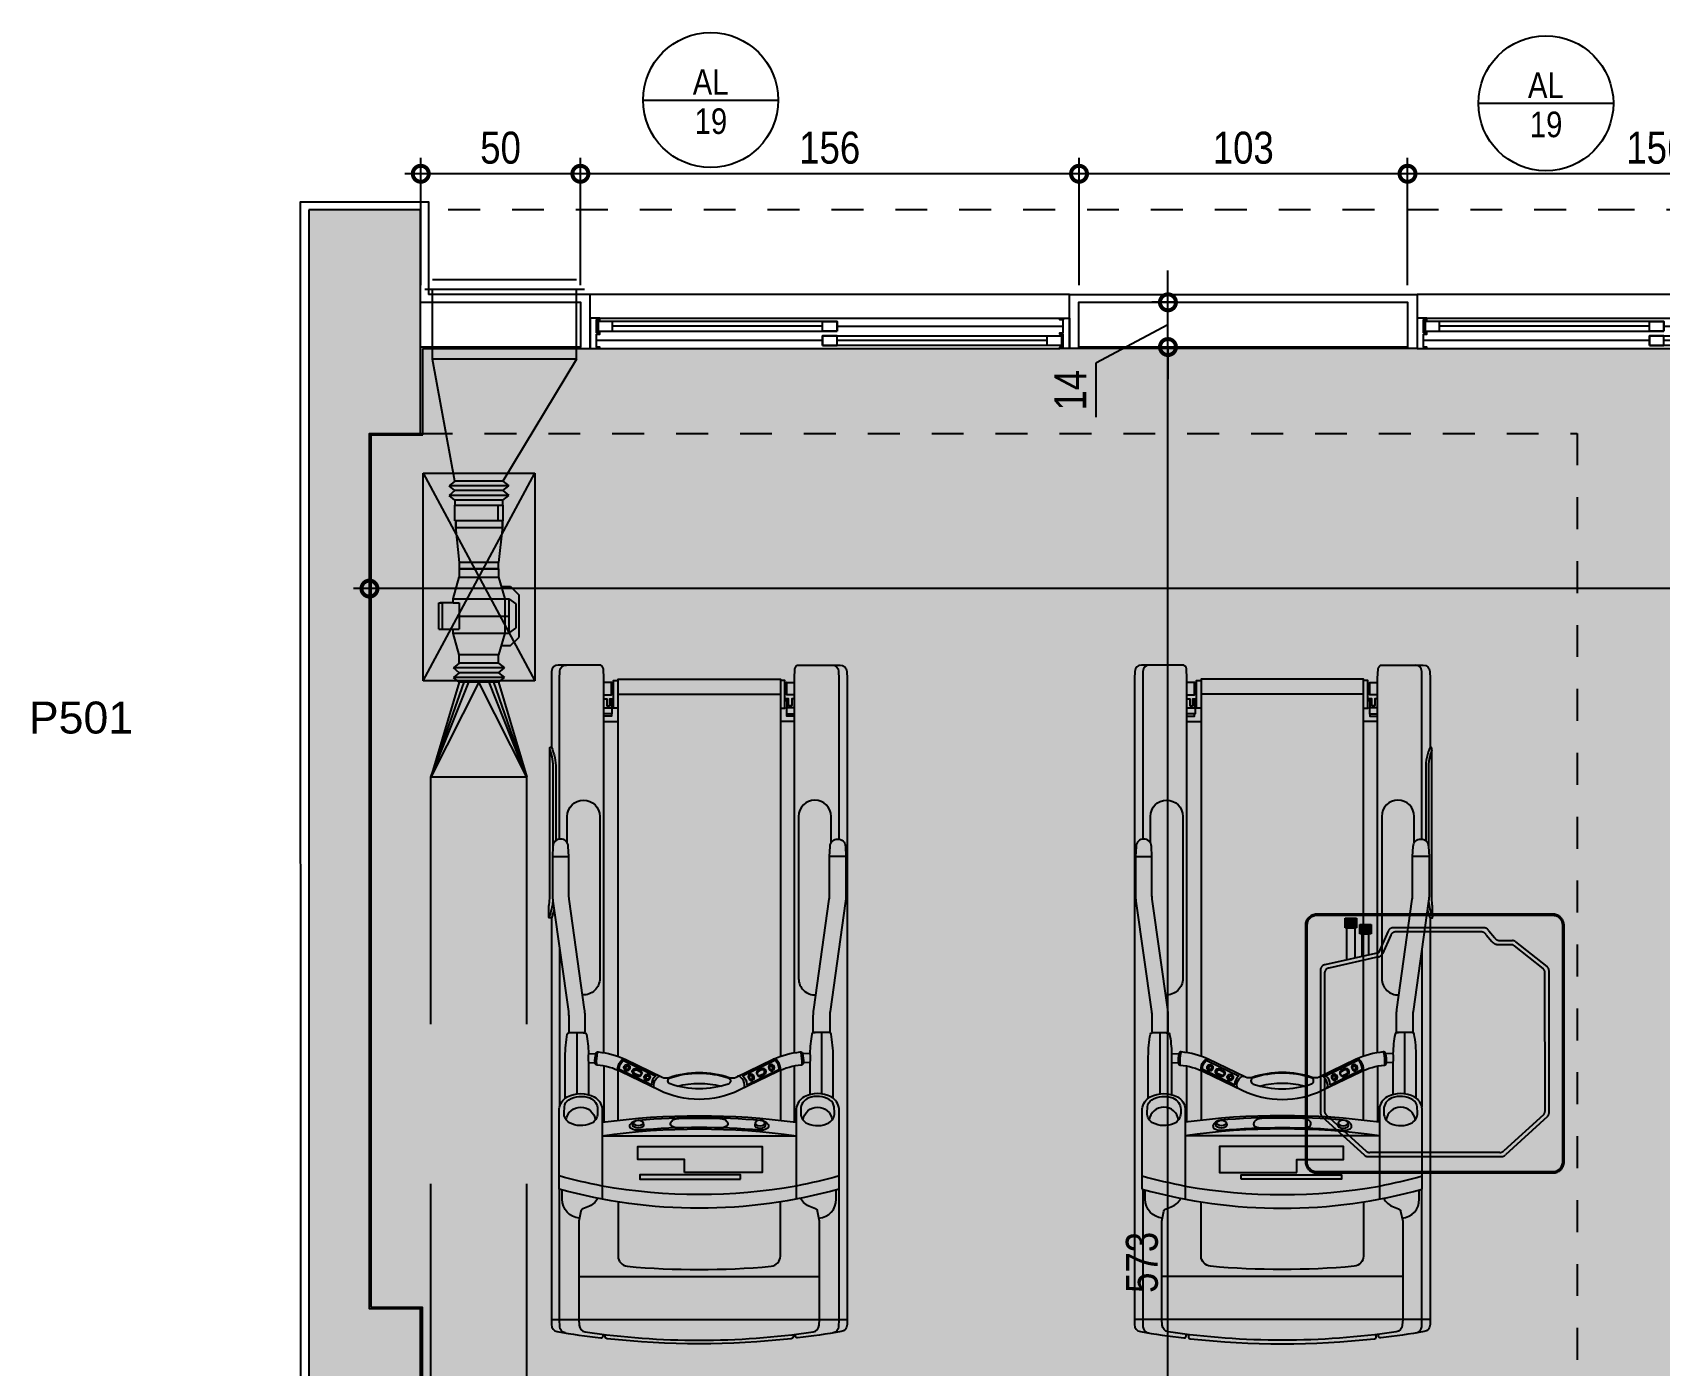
# Model space of a CAD drawing. Header units: metres. Extents: x -23 to 570, y -54 to 184.
# Drawn here: x -22.24 to -17.15, y 5.81 to 9.98 of the extents above; entities that cross this region are included whole.
import ezdxf
from ezdxf.enums import TextEntityAlignment as Align

# ---------------------------------------------------------------- set-up
doc = ezdxf.new("R2010")
doc.units = ezdxf.units.M
doc.header["$PDMODE"] = 35
doc.linetypes.add('DASHEDX2', pattern=[1.5, 1, -0.5])
for name, color, linetype in [('1', 232, 'DASHEDX2'), ('4', 2, 'Continuous'), ('9', 232, 'Continuous'), ('ARQ-DIM', 2, 'Continuous'), ('ARQ-PRJ', 7, 'DASHEDX2'), ('ARQ-SIM', 1, 'Continuous'), ('LAY', 7, 'Continuous'), ('PUC$0$ARQ-ALV ACAB', 4, 'Continuous'), ('PUC$0$ARQ-ALV OSSO', 5, 'Continuous'), ('PUC$0$ARQ-AUX', 7, 'Continuous'), ('PUC$0$ARQ-AUX1 @ 1', 1, 'Continuous')]:
    doc.layers.add(name, color=color, linetype=linetype)
doc.layers.add('PUC$0$ARQ-FORRO', color=9, linetype='Continuous', lineweight=5)
doc.styles.add('Adesa', font='ARIALN.TTF')
doc.styles.get("Standard").update_dxf_attribs({"font": 'arial.ttf'})
doc.dimstyles.new('ADESA 1-0050', dxfattribs={"dimtxt": 0.1, "dimasz": 0.1, "dimexe": 0.05, "dimexo": 0.05, "dimgap": 0.03, "dimtad": 1, "dimdec": 1, "dimlfac": 100, "dimzin": 12, "dimtxsty": 'Adesa', "dimblk": 'DOTSMALL', "dimcen": 1, "dimdle": 0.05, "dimclrd": 1, "dimclre": 1, "dimclrt": 256, "dimazin": 3, "dimtm": 1e-09, "dimtfac": 1, "dimtdec": 1, "dimtmove": 1, "dimatfit": 0, "dimldrblk": 'DOTSMALL', "dimfxl": 0.8, "dimtvp": 2, "dimtolj": 1, "dimtzin": 0, "dimarcsym": 0})

# ---------------------------------------------------------------- blocks, each defined once
blk = doc.blocks.new('_DotSmall')
at = {"color": 0, "linetype": 'ByBlock', "const_width": 0.5}
blk.add_lwpolyline([(-0.0625, 0, 1), (0.0625, 0, 1)], format="xyb", close=True, dxfattribs=at)
blk = doc.blocks.new('*D364')
at = {"layer": 'ARQ-DIM', "color": 1, "lineweight": -2, "transparency": 16777216}
for p, q in [((-17.9404, 9.1932), (-17.9404, 9.5924)), ((-16.3794, 9.1932), (-16.3794, 9.5924)), ((-16.3294, 9.5424), (-17.9904, 9.5424))]:
    blk.add_line(p, q, dxfattribs=at)
at = {"layer": 'Defpoints', "color": 0, "transparency": 16777216}
for p in [(-17.9404, 9.5424), (-17.9404, 9.1432), (-16.3794, 9.1432, 0)]:
    blk.add_point(p, dxfattribs=at)
at = {"layer": 'ARQ-DIM', "color": 1, "lineweight": -2, "transparency": 16777216, "xscale": 0.1, "yscale": 0.1, "zscale": 0.1, "rotation": 180}
blk.add_blockref('_DotSmall', (-17.9404, 9.5424), dxfattribs=at)
at = {"layer": 'ARQ-DIM', "color": 1, "lineweight": -2, "transparency": 16777216, "xscale": 0.1, "yscale": 0.1, "zscale": 0.1}
blk.add_blockref('_DotSmall', (-16.3794, 9.5424), dxfattribs=at)
at = {"layer": 'ARQ-DIM', "transparency": 16777216, "insert": (-17.1599, 9.6234), "char_height": 0.1, "attachment_point": 5, "style": 'Adesa'}
blk.add_mtext('\\A1;156', dxfattribs=at)
blk = doc.blocks.new('*D365')
at = {"layer": 'ARQ-DIM', "color": 1, "lineweight": -2, "transparency": 16777216}
for p, q in [((-18.9688, 9.1932), (-18.9688, 9.5924)), ((-17.9404, 9.1932), (-17.9404, 9.5924)), ((-17.8904, 9.5424), (-19.0188, 9.5424))]:
    blk.add_line(p, q, dxfattribs=at)
at = {"layer": 'Defpoints', "color": 0, "transparency": 16777216}
for p in [(-18.9688, 9.5424), (-18.9688, 9.1432), (-17.9404, 9.1432)]:
    blk.add_point(p, dxfattribs=at)
at = {"layer": 'ARQ-DIM', "color": 1, "lineweight": -2, "transparency": 16777216, "xscale": 0.1, "yscale": 0.1, "zscale": 0.1, "rotation": 180}
blk.add_blockref('_DotSmall', (-18.9688, 9.5424), dxfattribs=at)
at = {"layer": 'ARQ-DIM', "color": 1, "lineweight": -2, "transparency": 16777216, "xscale": 0.1, "yscale": 0.1, "zscale": 0.1}
blk.add_blockref('_DotSmall', (-17.9404, 9.5424), dxfattribs=at)
at = {"layer": 'ARQ-DIM', "transparency": 16777216, "insert": (-18.4546, 9.6234), "char_height": 0.1, "attachment_point": 5, "style": 'Adesa'}
blk.add_mtext('\\A1;103', dxfattribs=at)
blk = doc.blocks.new('*D366')
at = {"layer": 'ARQ-DIM', "color": 1, "lineweight": -2, "transparency": 16777216}
for p, q in [((-20.5298, 9.1932), (-20.5298, 9.5924)), ((-18.9688, 9.1932), (-18.9688, 9.5924)), ((-18.9188, 9.5424), (-20.5798, 9.5424))]:
    blk.add_line(p, q, dxfattribs=at)
at = {"layer": 'Defpoints', "color": 0, "transparency": 16777216}
for p in [(-20.5298, 9.5424), (-20.5298, 9.1432, 0), (-18.9688, 9.1432)]:
    blk.add_point(p, dxfattribs=at)
at = {"layer": 'ARQ-DIM', "color": 1, "lineweight": -2, "transparency": 16777216, "xscale": 0.1, "yscale": 0.1, "zscale": 0.1, "rotation": 180}
blk.add_blockref('_DotSmall', (-20.5298, 9.5424), dxfattribs=at)
at = {"layer": 'ARQ-DIM', "color": 1, "lineweight": -2, "transparency": 16777216, "xscale": 0.1, "yscale": 0.1, "zscale": 0.1}
blk.add_blockref('_DotSmall', (-18.9688, 9.5424), dxfattribs=at)
at = {"layer": 'ARQ-DIM', "transparency": 16777216, "insert": (-19.7493, 9.6234), "char_height": 0.1, "attachment_point": 5, "style": 'Adesa'}
blk.add_mtext('\\A1;156', dxfattribs=at)
blk = doc.blocks.new('*D367')
at = {"layer": 'ARQ-DIM', "color": 1, "lineweight": -2, "transparency": 16777216}
for p, q in [((-21.0294, 9.1932), (-21.0294, 9.5924)), ((-20.5298, 9.1932), (-20.5298, 9.5924)), ((-20.4798, 9.5424), (-21.0794, 9.5424))]:
    blk.add_line(p, q, dxfattribs=at)
at = {"layer": 'Defpoints', "color": 0, "transparency": 16777216}
for p in [(-21.0294, 9.5424), (-21.0294, 9.1432, 0), (-20.5298, 9.1432, 0)]:
    blk.add_point(p, dxfattribs=at)
at = {"layer": 'ARQ-DIM', "color": 1, "lineweight": -2, "transparency": 16777216, "xscale": 0.1, "yscale": 0.1, "zscale": 0.1, "rotation": 180}
blk.add_blockref('_DotSmall', (-21.0294, 9.5424), dxfattribs=at)
at = {"layer": 'ARQ-DIM', "color": 1, "lineweight": -2, "transparency": 16777216, "xscale": 0.1, "yscale": 0.1, "zscale": 0.1}
blk.add_blockref('_DotSmall', (-20.5298, 9.5424), dxfattribs=at)
at = {"layer": 'ARQ-DIM', "transparency": 16777216, "insert": (-20.7796, 9.6234), "char_height": 0.1, "attachment_point": 5, "style": 'Adesa'}
blk.add_mtext('\\A1;50', dxfattribs=at)
blk = doc.blocks.new('*D398')
at = {"layer": 'ARQ-DIM', "color": 1, "lineweight": -2, "transparency": 16777216}
for p, q in [((-21.19, 8.3198), (-21.19, 8.1939)), ((-8.7984, 8.3213), (-8.7984, 8.1939)), ((-8.7484, 8.2439), (-21.24, 8.2439))]:
    blk.add_line(p, q, dxfattribs=at)
at = {"layer": 'Defpoints', "color": 0, "transparency": 16777216}
for p in [(-21.19, 8.3698, 0), (-8.7984, 8.3713, 0), (-21.19, 8.2439)]:
    blk.add_point(p, dxfattribs=at)
at = {"layer": 'ARQ-DIM', "color": 1, "lineweight": -2, "transparency": 16777216, "xscale": 0.1, "yscale": 0.1, "zscale": 0.1, "rotation": 180}
blk.add_blockref('_DotSmall', (-21.19, 8.2439), dxfattribs=at)
at = {"layer": 'ARQ-DIM', "color": 1, "lineweight": -2, "transparency": 16777216, "xscale": 0.1, "yscale": 0.1, "zscale": 0.1}
blk.add_blockref('_DotSmall', (-8.7984, 8.2439), dxfattribs=at)
at = {"layer": 'ARQ-DIM', "transparency": 16777216, "insert": (-14.9942, 8.325), "char_height": 0.1, "attachment_point": 5, "style": 'Adesa'}
blk.add_mtext('\\A1;1239', dxfattribs=at)
blk = doc.blocks.new('*D405')
at = {"layer": 'ARQ-DIM', "color": 1, "lineweight": -2, "transparency": 16777216}
for p, q in [((-18.6904, 3.22), (-18.6904, 9.05)), ((-18.6659, 9), (-18.7404, 9)), ((-18.6659, 3.27), (-18.7404, 3.27))]:
    blk.add_line(p, q, dxfattribs=at)
at = {"layer": 'Defpoints', "color": 0, "transparency": 16777216}
for p in [(-18.6904, 9), (-18.6159, 9), (-18.6159, 3.27)]:
    blk.add_point(p, dxfattribs=at)
at = {"layer": 'ARQ-DIM', "color": 1, "lineweight": -2, "transparency": 16777216, "xscale": 0.1, "yscale": 0.1, "zscale": 0.1}
for p, rotation in [((-18.6904, 9), 90), ((-18.6904, 3.27), 270)]:
    blk.add_blockref('_DotSmall', p, dxfattribs=dict(at, rotation=rotation))
at = {"layer": 'ARQ-DIM', "transparency": 16777216, "insert": (-18.7714, 6.135), "char_height": 0.1, "attachment_point": 5, "rotation": 90, "style": 'Adesa'}
blk.add_mtext('\\A1;573', dxfattribs=at)
blk = doc.blocks.new('*D151')
at = {"layer": 'ARQ-DIM', "color": 1, "lineweight": -2, "transparency": 16777216}
for p, q in [((-18.6904, 9.14), (-18.6904, 9.24)), ((-18.6659, 9.14), (-18.7404, 9.14)), ((-18.6904, 9), (-18.6904, 9.14)), ((-18.6904, 9), (-18.6904, 9.14)), ((-18.6904, 9.07), (-18.9158, 8.9495)), ((-18.6659, 9), (-18.7404, 9)), ((-18.6904, 9), (-18.6904, 8.9)), ((-18.9158, 8.9495), (-18.9158, 8.7801))]:
    blk.add_line(p, q, dxfattribs=at)
at = {"layer": 'Defpoints', "color": 0, "transparency": 16777216}
for p in [(-18.6904, 9.14), (-18.6159, 9.14), (-18.6159, 9)]:
    blk.add_point(p, dxfattribs=at)
at = {"layer": 'ARQ-DIM', "color": 1, "lineweight": -2, "transparency": 16777216, "xscale": 0.1, "yscale": 0.1, "zscale": 0.1}
for p, rotation in [((-18.6904, 9.14), 270), ((-18.6904, 9), 90)]:
    blk.add_blockref('_DotSmall', p, dxfattribs=dict(at, rotation=rotation))
at = {"layer": 'ARQ-DIM', "transparency": 16777216, "insert": (-18.996, 8.8648), "char_height": 0.1, "attachment_point": 5, "rotation": 90, "style": 'Adesa'}
blk.add_mtext('\\A1;14', dxfattribs=at)
blk = doc.blocks.new('A$C5EB35D9F')
for points in [[(0.0078, 0.792), (0.0078, 2.0645, -0.363309), (0.0261, 2.0864, -0.015623), (0.1624, 2.1064, -0.432912), (0.1694, 2.1004), (0.1697, 2.0949)], [(0.0514, 2.0908, 0.357558), (0.0341, 2.0711), (0.0334, 2.0485), (0.0334, 1.6411)], [(0.1531, 1.6698, 0.163925), (0.1223, 1.6959), (0.1066, 1.7022, -0.07516), (0.102, 1.705, -0.212465), (0.1, 1.7091), (0.0936, 1.7407), (0.0936, 2.0485), (0.0947, 2.0666, -0.354368), (0.1136, 2.0873, -0.073854), (0.8273, 2.0873, -0.354368), (0.8462, 2.0666), (0.8473, 2.0485), (0.8473, 1.7407), (0.8409, 1.7091, -0.212465), (0.8389, 1.705, -0.07516), (0.8343, 1.7022), (0.8186, 1.6959, 0.163925), (0.7878, 1.6698)], [(0.7648, 2.0957), (0.7645, 2.1027, 0.367349), (0.7588, 2.1087, 0.05492), (0.1821, 2.1087, 0.367349), (0.1764, 2.1027), (0.1761, 2.0957)], [(0.9332, 0.257), (0.9332, 2.0645, 0.363309), (0.9148, 2.0864, 0.015623), (0.7786, 2.1064, 0.432912), (0.7715, 2.1004), (0.7712, 2.0949)], [(0.9075, 1.6411), (0.9075, 2.0485), (0.9068, 2.0711, 0.357571), (0.8895, 2.0908)], [(0.2165, 1.6805), (0.2165, 1.8502, -0.387587), (0.2453, 1.8819, -0.045851), (0.6956, 1.8819, -0.387587), (0.7245, 1.8502), (0.7245, 1.6805)], [(0.0954, 1.7317, 0.386526), (0.0415, 1.6723), (0.0415, 1.6433)], [(0.8455, 1.7317, -0.386526), (0.8994, 1.6723), (0.8994, 1.6433)], [(0.9086, 1.6408, 0.135609), (0.0323, 1.6408)], [(0.0323, 1.6408), (0.0323, 1.3893, 0.244228), (0.0572, 1.352, 0.253957), (0.142, 1.352, 0.249873), (0.1666, 1.3893), (0.1666, 1.6719)], [(0.1665, 1.6309, 0.020425), (0.0323, 1.5992)], [(0.7744, 1.6309, 0.088017), (0.1665, 1.6309)], [(0.9086, 1.6408), (0.9086, 1.3893, -0.244228), (0.8837, 1.352, -0.253957), (0.7989, 1.352, -0.249873), (0.7743, 1.3893), (0.7743, 1.6719)], [(0.9086, 1.5992, 0.020425), (0.7744, 1.6309)], [(0.1666, 1.4737, 0.071265), (0.7744, 1.4737)], [(0.1666, 1.4312, 0.067622), (0.7744, 1.4312)], [(0.6609, 1.4248, 0.198604), (0.6848, 1.4359, 0.506467), (0.6816, 1.4523, 0.136271), (0.6609, 1.456, -0.042648), (0.28, 1.456, 0.136271), (0.2593, 1.4523, 0.506467), (0.2561, 1.4359, 0.198604), (0.28, 1.4248, 0.045798), (0.6644, 1.4251)], [(0.295, 1.4327), (0.2965, 1.4396, 0.289821), (0.2942, 1.4459, 0.306328), (0.2657, 1.4456, 0.344814), (0.2632, 1.4382), (0.2653, 1.432)], [(0.4051, 1.4488, 0.115523), (0.3866, 1.445, 0.351202), (0.3809, 1.4335, 0.197169), (0.3903, 1.4231, 0.077301), (0.4063, 1.4195, 0.020426), (0.5346, 1.4195, 0.077301), (0.5506, 1.4231, 0.197169), (0.56, 1.4335, 0.351202), (0.5543, 1.445, 0.115523), (0.5358, 1.4488)], [(0.6459, 1.4327), (0.6444, 1.4396, -0.289821), (0.6468, 1.4459, -0.306328), (0.6752, 1.4456, -0.344814), (0.6777, 1.4382), (0.6756, 1.432)], [(0.054, 1.4239, 0.876443), (0.1453, 1.4242)], [(0.7956, 1.4242, 0.876443), (0.8869, 1.4239)], [(0.051, 1.3557), (0.051, 1.2255, 0.044701), (0.0576, 1.1551, 0.334391), (0.0618, 1.1512, 0.05203), (0.1133, 1.1515, 0.328227), (0.1175, 1.1553, 0.041161), (0.124, 1.2159, -0.056319), (0.124, 1.2443), (0.124, 1.3437)], [(0.332, 1.3246, 0.235586), (0.3282, 1.3145, 0.187713), (0.3407, 1.2898, 0.271993), (0.3508, 1.2878)], [(0.6089, 1.3246, -0.235586), (0.6127, 1.3145, -0.187713), (0.6002, 1.2898, -0.271993), (0.5901, 1.2878)], [(0.8899, 1.3557), (0.8899, 1.2255, -0.044701), (0.8833, 1.1551, -0.334391), (0.8791, 1.1512, -0.05203), (0.8276, 1.1515, -0.328227), (0.8234, 1.1553, -0.041161), (0.8169, 1.2159, 0.056319), (0.8169, 1.2443), (0.8169, 1.3437)], [(0.4023, 1.3181, 0.12187), (0.5389, 1.3181)], [(0.1506, 1.2522, 0.120495), (0.1496, 1.2488, 0.073774), (0.1526, 1.214, 0.202532), (0.1543, 1.2111)], [(0.22, 1.2706, 0.235586), (0.2162, 1.2606, 0.187713), (0.2287, 1.2359, 0.271993), (0.2387, 1.2339)], [(0.7209, 1.2706, -0.235586), (0.7248, 1.2606, -0.187713), (0.7122, 1.2359, -0.271993), (0.7022, 1.2339)], [(0.7866, 1.2111, 0.202532), (0.7883, 1.214, 0.073774), (0.7913, 1.2488, 0.120495), (0.7903, 1.2522)], [(0.172, 1.2134), (0.172, 0.0419), (0.1705, 0.0121, -0.399604), (0.1578, 0), (0.0292, 0, -0.403639), (0.0086, 0.0199), (0.0078, 0.0419), (0.0078, 0.257)], [(0.7689, 1.2134), (0.7689, 0.0419), (0.7704, 0.0121, 0.399604), (0.7831, 0), (0.9117, 0, 0.403639), (0.9323, 0.0199), (0.9332, 0.0419), (0.9332, 0.257)], [(0.0576, 0.5568), (0.0576, 0.4737, 0.99996), (0.1592, 0.4737), (0.1592, 0.9817, 0.431224), (0.1054, 1.0324)], [(0.8833, 0.5568), (0.8833, 0.4737, -0.99996), (0.7817, 0.4737), (0.7817, 0.9817, -0.431224), (0.8355, 1.0324)], [(0.0162, 0.7664, 0.032429), (0.0078, 0.792, 0.013492), (0.0022, 0.7917, 0.392858), (0, 0.7893), (0, 0.7553, -0.043988), (0.0024, 0.731), (0.0024, 0.2596, 0.398975), (0.0046, 0.2572), (0.0078, 0.257, 0.104052), (0.0216, 0.3233), (0.0216, 0.5501)], [(0.0124, 0.7388, 0.078341), (0, 0.7894)], [(0.0024, 0.2658, 0.093198), (0.0128, 0.3242), (0.0128, 0.5658)], [(0.0334, 0.5451), (0.0334, 0.0419), (0.034, 0.0201, 0.406295), (0.0546, 0)], [(0.8863, 0, 0.406262), (0.9069, 0.0201), (0.9075, 0.0419), (0.9075, 0.5451)]]:
    blk.add_lwpolyline(points, format="xyb")
for points in [[(0.0078, 2.0485), (0.9332, 2.0485)], [(0.0936, 1.9136), (0.8473, 1.9136)], [(0.1666, 1.4737), (0.7744, 1.4737)], [(0.172, 1.2553), (0.172, 1.4305)], [(0.7689, 1.4305), (0.7689, 1.2553)], [(0.0334, 0.8887), (0.0334, 1.3829)], [(0.2165, 1.425), (0.2165, 1.2691)], [(0.7245, 1.2691), (0.7245, 1.425)], [(0.0876, 1.15), (0.0876, 1.342)], [(0.8533, 1.15), (0.8533, 1.342)], [(0.124, 1.2443), (0.1446, 1.2452)], [(0.2165, 1.2249), (0.2165, 0.0443), (0.7245, 0.0443), (0.7245, 1.2249)], [(0.8169, 1.2443), (0.7963, 1.2452)], [(0.124, 1.2159), (0.147, 1.2168)], [(0.8169, 1.2159), (0.7939, 1.2168)], [(0.0111, 0.5999), (0.0624, 0.5999)], [(0.9298, 0.5999), (0.8785, 0.5999)], [(0.172, 0.1769), (0.2165, 0.1769)], [(0.196, 0.1532), (0.196, 0.1605), (0.172, 0.1605)], [(0.172, 0.1341), (0.1974, 0.1341), (0.1974, 0.1532), (0.172, 0.1532)], [(0.7689, 0.1769), (0.7245, 0.1769)], [(0.7689, 0.1341), (0.7435, 0.1341), (0.7435, 0.1532), (0.7689, 0.1532)], [(0.7689, 0.1605), (0.7449, 0.1605), (0.7449, 0.1532)], [(0.172, 0.1062), (0.1809, 0.1062), (0.1809, 0.1267), (0.1816, 0.1275), (0.1896, 0.1275), (0.1904, 0.1267), (0.1904, 0.1062), (0.2024, 0.1062)], [(0.196, 0.1062), (0.196, 0.1341)], [(0.196, 0.1118), (0.2024, 0.1118)], [(0.2165, 0.135), (0.2024, 0.135), (0.2024, 0.0481), (0.2165, 0.0481)], [(0.7245, 0.135), (0.7385, 0.135), (0.7385, 0.0481), (0.7245, 0.0481)], [(0.7689, 0.1062), (0.76, 0.1062), (0.76, 0.1267), (0.7593, 0.1275), (0.7513, 0.1275), (0.7505, 0.1267), (0.7505, 0.1062), (0.7385, 0.1062)], [(0.7449, 0.1118), (0.7385, 0.1118)], [(0.7449, 0.1062), (0.7449, 0.1341)], [(0.172, 0.0938), (0.196, 0.0938), (0.196, 0.0544), (0.1968, 0.0544), (0.172, 0.0544)], [(0.2165, 0.0912), (0.7245, 0.0912)], [(0.7689, 0.0938), (0.7449, 0.0938), (0.7449, 0.0544), (0.7441, 0.0544), (0.7689, 0.0544)]]:
    blk.add_lwpolyline(points)
for points in [[(0.4249, 1.5882), (0.4249, 1.5483), (0.2784, 1.5483), (0.2784, 1.5075), (0.6674, 1.5075), (0.6674, 1.5882)], [(0.5997, 1.6098), (0.5997, 1.5959), (0.2847, 1.5959), (0.2847, 1.6098)]]:
    blk.add_lwpolyline(points, close=True)
for points in [[(0.1525, 1.4031, 0.293854), (0.1316, 1.4351, 0.233147), (0.0642, 1.4326, 0.291297), (0.0473, 1.4022), (0.0484, 1.383, 0.250235), (0.0621, 1.3607, 0.227058), (0.1277, 1.3551, 0.313777), (0.1526, 1.3914)], [(0.2926, 1.4291, 0.527571), (0.2926, 1.4387, 0.309285), (0.2675, 1.4387, 0.527571), (0.2675, 1.4291, 0.309285)], [(0.6483, 1.4291, -0.527571), (0.6483, 1.4387, -0.309285), (0.6734, 1.4387, -0.527571), (0.6734, 1.4291, -0.309285)], [(0.7884, 1.4031, -0.293854), (0.8093, 1.4351, -0.233147), (0.8767, 1.4326, -0.291297), (0.8936, 1.4022), (0.8925, 1.383, -0.250235), (0.8788, 1.3607, -0.227058), (0.8132, 1.3551, -0.313777), (0.7883, 1.3914)], [(0.5957, 1.3311, 0.229152), (0.3452, 1.3311), (0.2259, 1.2734, -0.088182), (0.1506, 1.2522, 0.345974), (0.1447, 1.2463, 0.103552), (0.1475, 1.2152, 0.350282), (0.1543, 1.2111, 0.083184), (0.2387, 1.2339), (0.3549, 1.2898, -0.197367), (0.3766, 1.2911, 0.166973), (0.5643, 1.2911, -0.197367), (0.586, 1.2898), (0.7022, 1.2339, 0.083184), (0.7866, 1.2111, 0.350282), (0.7934, 1.2152, 0.103552), (0.7962, 1.2463, 0.345974), (0.7903, 1.2522, -0.088182), (0.715, 1.2734)], [(0.5617, 1.3115, 0.16371), (0.3795, 1.3114, 0.721327), (0.3796, 1.2921, 0.160099), (0.5616, 1.2922, 0.721327)], [(0.3202, 1.3137), (0.2212, 1.2661, 0.286434), (0.2203, 1.2646, 0.219746), (0.2323, 1.2383, 0.298291), (0.234, 1.2381), (0.3331, 1.2857, 0.53478), (0.3332, 1.287, -0.209507), (0.3214, 1.313, 0.547984)], [(0.2797, 1.2878), (0.2665, 1.2814, 0.977903), (0.274, 1.2639), (0.2876, 1.2704, 0.304036), (0.2906, 1.2768, 0.133138), (0.2866, 1.2859, 0.326475)], [(0.2813, 1.2851), (0.2693, 1.2794, 1.002744), (0.2751, 1.2675), (0.2864, 1.273, 0.313621), (0.2889, 1.2774, 0.184123), (0.2854, 1.2845, 0.307245)], [(0.3058, 1.3003), (0.3037, 1.2993, 0.977901), (0.3112, 1.2818), (0.3136, 1.2829, 0.304067), (0.3167, 1.2893, 0.133114), (0.3127, 1.2985, 0.326511)], [(0.3111, 1.2961, 2.489791), (0.3138, 1.2892, 0.290017)], [(0.6207, 1.3137), (0.7197, 1.2661, -0.286434), (0.7206, 1.2646, -0.219746), (0.7086, 1.2383, -0.298291), (0.7069, 1.2381), (0.6079, 1.2857, -0.53478), (0.6077, 1.287, 0.209507), (0.6195, 1.313, -0.547984)], [(0.6351, 1.3003), (0.6372, 1.2993, -0.977901), (0.6297, 1.2818), (0.6273, 1.2829, -0.304067), (0.6242, 1.2893, -0.133114), (0.6282, 1.2985, -0.326511)], [(0.6298, 1.2961, -2.489791), (0.6271, 1.2892, -0.290017)], [(0.6612, 1.2878), (0.6744, 1.2814, -0.977903), (0.6669, 1.2639), (0.6533, 1.2704, -0.304036), (0.6503, 1.2768, -0.133138), (0.6543, 1.2859, -0.326475)], [(0.6596, 1.2851), (0.6716, 1.2794, -1.002744), (0.6658, 1.2675), (0.6545, 1.273, -0.313621), (0.652, 1.2774, -0.184123), (0.6555, 1.2845, -0.307245)], [(0.2425, 1.2699), (0.2405, 1.2689, 0.977901), (0.248, 1.2513), (0.2504, 1.2525, 0.304067), (0.2534, 1.2589, 0.133114), (0.2494, 1.268, 0.326511)], [(0.2478, 1.2657, 2.489791), (0.2506, 1.2588, 0.290017)], [(0.6984, 1.2699), (0.7004, 1.2689, -0.977901), (0.6929, 1.2513), (0.6905, 1.2525, -0.304067), (0.6875, 1.2589, -0.133114), (0.6915, 1.268, -0.326511)], [(0.6931, 1.2657, -2.489791), (0.6903, 1.2588, -0.290017)], [(0.1132, 1.1468), (0.1132, 1.0973, -0.034937), (0.1118, 1.0778), (0.0634, 0.7331, 0.034924), (0.0624, 0.7189), (0.0624, 0.5999), (0.0608, 0.5678, -0.952834), (0.0126, 0.5678), (0.0111, 0.5999), (0.0111, 0.7199, -0.034937), (0.0124, 0.7393), (0.0609, 1.0841, 0.034969), (0.0619, 1.0982), (0.0619, 1.1468, -0.413741), (0.065, 1.15), (0.11, 1.15, -0.413646)], [(0.8277, 1.1468), (0.8277, 1.0973, 0.034937), (0.8291, 1.0778), (0.8775, 0.7331, -0.034924), (0.8785, 0.7189), (0.8785, 0.5999), (0.8801, 0.5678, 0.952834), (0.9283, 0.5678), (0.9298, 0.5999), (0.9298, 0.7199, 0.034937), (0.9285, 0.7393), (0.88, 1.0841, -0.034969), (0.879, 1.0982), (0.879, 1.1468, 0.413741), (0.8759, 1.15), (0.8309, 1.15, 0.413646)]]:
    blk.add_lwpolyline(points, format="xyb", close=True)
blk = doc.blocks.new('A$Cf91409fb')
at = {"layer": 'LAY', "xscale": -1, "rotation": 180}
blk.add_blockref('A$C5EB35D9F', (-11.8249, 3.9399), dxfattribs=at)
at = {"layer": 'LAY', "rotation": 179.999999999997}
blk.add_blockref('A$C5EB35D9F', (-9.0586, 3.9399), dxfattribs=at)
blk = doc.blocks.new('TIPO COTA$0$Chamada_planta')
at = {"layer": 'ARQ-SIM'}
blk.add_line((-1.409, 0), (1.409, 0), dxfattribs=at)
blk.add_circle((0, 0), 1.409, dxfattribs=at)
at = {"layer": 'ARQ-SIM', "color": 2, "style": 'Adesa'}
for tag, p in [('NUMERO', (0, 0.234)), ('C.D.', (0, -0.272))]:
    blk.add_attdef(tag, text='', height=0.5, dxfattribs=at).set_placement(p, align=Align.MIDDLE_CENTER)
blk = doc.blocks.new('*U2433')
at = {"color": 0, "linetype": 'ByBlock', "ltscale": 0.5}
for points in [[(0.02, -0.045), (0.03, -0.045), (0.03, -0.05), (0.02, -0.05), (0.02, -0.09), (0.03, -0.09), (0.03, -0.095), (0.02, -0.095), (0.02, -0.09), (0.03, -0.09), (0.03, -0.095), (0, -0.095), (0, 0), (0.03, 0), (0.03, -0.005), (0.02, -0.005), (0.02, -0.045)], [(1.48, -0.045), (1.47, -0.045), (1.47, -0.05), (1.48, -0.05), (1.48, -0.09), (1.47, -0.09), (1.47, -0.095), (1.48, -0.095), (1.48, -0.09), (1.47, -0.09), (1.47, -0.095), (1.5, -0.095), (1.5, 0), (1.47, 0), (1.47, -0.005), (1.48, -0.005), (1.48, -0.045)], [(0.025, -0.01), (0.07, -0.01), (0.07, -0.04), (0.025, -0.04)], [(0.7725, -0.01), (0.7275, -0.01), (0.7275, -0.04), (0.7725, -0.04)], [(0.7275, -0.055), (0.7725, -0.055), (0.7725, -0.085), (0.7275, -0.085)], [(1.475, -0.055), (1.43, -0.055), (1.43, -0.085), (1.475, -0.085)]]:
    blk.add_lwpolyline(points, close=True, dxfattribs=at)
at = {"color": 8, "linetype": 'ByBlock', "ltscale": 0.5}
for points in [[(1.47, 0), (0.03, 0)], [(0.7725, -0.025), (1.48, -0.025)], [(0.7275, -0.07), (0.02, -0.07)], [(1.47, -0.095), (0.03, -0.095)]]:
    blk.add_lwpolyline(points, dxfattribs=at)
at = {"color": 7, "linetype": 'ByBlock', "ltscale": 0.5}
for points in [[(0.7725, -0.01), (0.7725, -0.04), (0.025, -0.04), (0.025, -0.01)], [(0.7275, -0.055), (0.7275, -0.085), (1.475, -0.085), (1.475, -0.055)]]:
    blk.add_lwpolyline(points, close=True, dxfattribs=at)
for points in [[(0.07, -0.025), (0.7275, -0.025)], [(0.7725, -0.07), (1.43, -0.07)]]:
    blk.add_lwpolyline(points, dxfattribs=at)
blk = doc.blocks.new('PUC$0$forro area comum')
at = {"layer": 'PUC$0$ARQ-FORRO'}
h = blk.add_hatch(color=256, dxfattribs=at)
h.dxf.hatch_style = 1
h.paths.add_polyline_path([(-21.0257, 3.275), (-21.0257, 3.885), (-21.2352, 3.8853), (-21.2345, 5.3849), (-21.025, 5.3849), (-21.025, 5.9949), (-21.1845, 5.9949), (-21.1845, 8.725), (-21.0233, 8.725), (-21.0233, 8.995), (-15.835, 8.995), (-15.835, 8.7249), (-16.035, 8.7249), (-16.035, 8.4249), (-8.8033, 8.4249), (-8.8033, 4.1049), (-10.025, 4.1049), (-10.025, 4.9249), (-10.4353, 4.9246), (-10.4353, 4.1049), (-11.3354, 4.1049), (-11.3363, 3.71), (-15.835, 3.7106), (-15.835, 3.275)])
blk.add_lwpolyline([(-21.0257, 3.275), (-21.0257, 3.885), (-21.2352, 3.8853), (-21.2345, 5.3849), (-21.025, 5.3849), (-21.025, 5.9949), (-21.1845, 5.9949), (-21.1845, 8.725), (-21.0233, 8.725), (-21.0233, 8.995), (-15.835, 8.995), (-15.835, 8.7249), (-16.035, 8.7249), (-16.035, 8.4249), (-8.8033, 8.4249), (-8.8033, 4.1049), (-10.025, 4.1049), (-10.025, 4.9249), (-10.4353, 4.9246), (-10.4353, 4.1049), (-11.3354, 4.1049), (-11.3363, 3.71), (-15.835, 3.7106), (-15.835, 3.275)], close=True, dxfattribs=at)
blk = doc.blocks.new('PUC')
at = {"layer": 'PUC$0$ARQ-ALV ACAB'}
for p, q in [((-20.4989, 9.165, 0), (-21.005, 9.165, 0)), ((-20.4989, 8.995, 0), (-20.4989, 9.165, 0)), ((-21.0233, 8.725), (-21.0233, 8.995, 0)), ((-21.0233, 8.995, 0), (-20.4989, 8.995, 0)), ((-21.1845, 8.725, 0), (-21.0233, 8.725, 0))]:
    blk.add_line(p, q, dxfattribs=at)
at = {"layer": 'PUC$0$ARQ-ALV ACAB', "elevation": 0}
for points in [[(-21.4049, 5.3099), (-21.4054, 9.4549), (-21.005, 9.4549), (-21.005, 9.165)], [(-21.1845, 5.9949), (-21.1845, 8.725)], [(-21.1845, 5.9949), (-21.025, 5.9949), (-21.025, 5.3849), (-21.2345, 5.3849)]]:
    blk.add_lwpolyline(points, dxfattribs=at)
at = {"layer": 'PUC$0$ARQ-ALV ACAB'}
blk.add_lwpolyline([(-17.9104, 8.995), (-18.9989, 8.995), (-18.9989, 9.165), (-17.9104, 9.165)], close=True, dxfattribs=at)
at = {"layer": 'PUC$0$ARQ-ALV OSSO', "elevation": 0}
blk.add_lwpolyline([(-21.0294, 9.14), (-20.5299, 9.14), (-20.5299, 9), (-21.0294, 9)], dxfattribs=at)
at = {"layer": 'PUC$0$ARQ-ALV OSSO'}
blk.add_lwpolyline([(-17.9404, 9), (-18.9689, 9), (-18.9689, 9.14), (-17.9404, 9.14)], close=True, dxfattribs=at)
at = {"layer": 'PUC$0$ARQ-AUX'}
for points in [[(-18.9989, 9.165), (-20.4989, 9.165)], [(-16.4104, 9.165), (-17.9104, 9.165)]]:
    blk.add_lwpolyline(points, dxfattribs=at)
at = {"layer": 'PUC$0$ARQ-AUX1 @ 1', "rotation": 180}
for p in [(-18.9989, 8.995), (-16.4104, 8.995, 0)]:
    blk.add_blockref('*U2433', p, dxfattribs=at)
at = {"layer": 'PUC$0$ARQ-FORRO'}
blk.add_blockref('PUC$0$forro area comum', (0, 0), dxfattribs=at)
blk = doc.blocks.new('A3')
at = {"layer": 'ARQ-PRJ'}
for p, q in [((553.3833, -373.8895), (553.5333, -373.8895)), ((553.5333, -373.9045), (553.3833, -373.9045)), ((553.3833, -373.9045), (553.3833, -373.9545)), ((553.3833, -373.9045), (553.3833, -373.9545)), ((553.3983, -373.9545), (553.3983, -373.9045)), ((553.5333, -373.9545), (553.5333, -373.9045)), ((553.3833, -373.9545), (553.5333, -373.9545)), ((553.3833, -373.9545), (553.3858, -373.9545)), ((553.3833, -373.9545), (553.3983, -373.9545)), ((553.3848, -373.9545), (553.3838, -373.9545)), ((553.3848, -373.9545), (553.3848, -373.9725)), ((553.3848, -373.9545), (553.5318, -373.9545)), ((553.3848, -373.9725), (553.3968, -374.0845)), ((553.3858, -373.9545), (553.3858, -373.9745)), ((553.5308, -373.9745), (553.3858, -373.9745)), ((553.5318, -373.9725), (553.5198, -374.0845)), ((553.5333, -373.9545), (553.5308, -373.9545)), ((553.5308, -373.9545), (553.5308, -373.9745)), ((553.5318, -373.9545), (553.5318, -373.9725)), ((553.3968, -374.1301), (553.3776, -374.1981)), ((553.3968, -374.1045), (553.3968, -374.0845)), ((553.3968, -374.0845), (553.5198, -374.0845)), ((553.52, -374.1045), (553.3968, -374.1045)), ((553.3968, -374.1045), (553.3968, -374.1301)), ((553.3968, -374.1045), (553.5198, -374.1045)), ((553.52, -374.1301), (553.3968, -374.1301)), ((553.4093, -374.0845), (553.5073, -374.0845)), ((553.4583, -374.1045), (553.4093, -374.1045)), ((553.4583, -374.1045), (553.5073, -374.1045)), ((553.5198, -374.0845), (553.5198, -374.1045)), ((553.52, -374.1045), (553.52, -374.1301)), ((553.5392, -374.1981), (553.52, -374.1301)), ((553.3599, -374.1596), (553.3334, -374.1853)), ((553.3885, -374.1596), (553.3599, -374.1596)), ((553.3334, -374.1853), (553.3334, -374.3187)), ((553.3648, -374.1981), (553.343, -374.2141)), ((553.343, -374.2141), (553.343, -374.2898)), ((553.3776, -374.1981), (553.3648, -374.1981)), ((553.3648, -374.1981), (553.3648, -374.3058)), ((553.5392, -374.1981), (553.3776, -374.1981)), ((553.3776, -374.1981), (553.3776, -374.3058)), ((553.5392, -374.2109), (553.52, -374.2109)), ((553.52, -374.2109), (553.52, -374.293)), ((553.5392, -374.2109), (553.5392, -374.1981)), ((553.5392, -374.2109), (553.5802, -374.2109)), ((553.5834, -374.2109), (553.5738, -374.2109)), ((553.5738, -374.2109), (553.5738, -374.293)), ((553.5834, -374.293), (553.5834, -374.2109)), ((553.52, -374.252), (553.3648, -374.252)), ((553.3599, -374.3443), (553.3334, -374.3187)), ((553.3648, -374.3058), (553.343, -374.2898)), ((553.3776, -374.3058), (553.3648, -374.3058)), ((553.5392, -374.3058), (553.3776, -374.3058)), ((553.3776, -374.3058), (553.3968, -374.3738)), ((553.5834, -374.293), (553.52, -374.293)), ((553.52, -374.3738), (553.5392, -374.3058)), ((553.5392, -374.3058), (553.5392, -374.293)), ((553.3885, -374.3443), (553.3599, -374.3443)), ((553.3968, -374.3995), (553.3968, -374.3738)), ((553.3968, -374.3738), (553.52, -374.3738)), ((553.52, -374.3995), (553.52, -374.3738)), ((553.3968, -374.3995), (553.52, -374.3995))]:
    blk.add_line(p, q, dxfattribs=at)
blk = doc.blocks.new('A4')
at = {"layer": 'ARQ-PRJ', "ltscale": 0.8}
blk.add_lwpolyline([(555.78, -374.7568), (555.78, -374.1068), (555.43, -374.1068), (555.43, -374.7568)], close=True, dxfattribs=at)
for points in [[(555.78, -374.7568), (555.43, -374.1068)], [(555.78, -374.1068), (555.43, -374.7568)]]:
    blk.add_lwpolyline(points, dxfattribs=at)
blk = doc.blocks.new('M7')
at = {"layer": 'ARQ-PRJ'}
for p, q in [((-365.8161, -389.7588), (-365.8161, -389.3088)), ((-365.8161, -389.3088), (-365.5983, -389.3088)), ((-365.5983, -389.7838), (-365.5983, -389.2838)), ((-365.5683, -389.7588), (-365.5683, -389.3088)), ((-365.8161, -389.7588), (-365.5983, -389.7588))]:
    blk.add_line(p, q, dxfattribs=at)
blk = doc.blocks.new('K1')
at = {"layer": 'ARQ-PRJ'}
for p, q in [((8267.2036, 3253.8529), (8266.4636, 3253.8529)), ((8267.2036, 3253.8486), (8266.4636, 3253.8486)), ((8266.4287, 3253.818), (8266.4287, 3253.078)), ((8266.4329, 3253.818), (8266.4329, 3253.078)), ((8266.6056, 3253.8013), (8266.4851, 3253.6694)), ((8266.6107, 3253.7885), (8266.4979, 3253.664)), ((8267.0636, 3253.806), (8266.6174, 3253.806)), ((8267.0534, 3253.7932), (8266.6225, 3253.7932)), ((8267.0641, 3253.806), (8267.0641, 3253.806)), ((8267.1049, 3253.6239), (8267.07, 3253.7799)), ((8267.1179, 3253.6247), (8267.0802, 3253.7927)), ((8267.0825, 3253.7818), (8267.0827, 3253.7819)), ((8267.2342, 3253.078), (8267.2342, 3253.818)), ((8267.2385, 3253.078), (8267.2385, 3253.818)), ((8267.0958, 3253.7232), (8267.1958, 3253.7232)), ((8267.1958, 3253.7232), (8267.1958, 3253.7282)), ((8267.1958, 3253.7282), (8267.2258, 3253.7282)), ((8267.1958, 3253.7232), (8267.1958, 3253.6982)), ((8267.1958, 3253.7222), (8267.2258, 3253.7222)), ((8267.2258, 3253.7282), (8267.2258, 3253.6932)), ((8267.1958, 3253.6982), (8267.1014, 3253.6982)), ((8267.1066, 3253.6751), (8267.1766, 3253.6751)), ((8267.1766, 3253.6776), (8267.1766, 3253.6826)), ((8267.1766, 3253.6826), (8267.2066, 3253.6826)), ((8267.1766, 3253.6776), (8267.1766, 3253.6526)), ((8267.1766, 3253.6766), (8267.2066, 3253.6766)), ((8267.1766, 3253.6751), (8267.1766, 3253.6551)), ((8267.1766, 3253.6706), (8267.2066, 3253.6706)), ((8267.1958, 3253.7162), (8267.2258, 3253.7162)), ((8267.1958, 3253.7102), (8267.2258, 3253.7102)), ((8267.2258, 3253.7052), (8267.1958, 3253.7052)), ((8267.2258, 3253.6992), (8267.1958, 3253.6992)), ((8267.1958, 3253.6932), (8267.1958, 3253.6982)), ((8267.2258, 3253.6932), (8267.1958, 3253.6932)), ((8267.2066, 3253.6826), (8267.2066, 3253.6476)), ((8266.4798, 3253.6571), (8266.4798, 3253.2388)), ((8266.4926, 3253.2443), (8266.4926, 3253.6517)), ((8267.1766, 3253.6551), (8267.1111, 3253.6551)), ((8267.1858, 3253.5942), (8267.1179, 3253.6247)), ((8267.1766, 3253.6646), (8267.2066, 3253.6646)), ((8267.2066, 3253.6596), (8267.1766, 3253.6596)), ((8267.2066, 3253.6536), (8267.1766, 3253.6536)), ((8267.1766, 3253.6476), (8267.1766, 3253.6526)), ((8267.2066, 3253.6476), (8267.1766, 3253.6476)), ((8267.173, 3253.5859), (8267.1146, 3253.6121)), ((8267.1831, 3253.302), (8267.1831, 3253.5704)), ((8267.1959, 3253.2941), (8267.1959, 3253.5787)), ((8267.1737, 3253.2867), (8267.153, 3253.2691)), ((8267.1865, 3253.2789), (8267.1658, 3253.2612)), ((8266.6056, 3253.0947), (8266.4851, 3253.2265)), ((8266.6107, 3253.1075), (8266.4979, 3253.232)), ((8267.1435, 3253.2516), (8267.1435, 3253.2072)), ((8267.1564, 3253.246), (8267.1564, 3253.2051)), ((8267.1395, 3253.1993), (8267.0689, 3253.1096)), ((8267.1523, 3253.1949), (8267.0752, 3253.0968)), ((8266.6174, 3253.0899), (8267.0618, 3253.0899)), ((8266.6225, 3253.1027), (8267.0555, 3253.1031)), ((8266.4636, 3253.0473), (8267.2036, 3253.0473)), ((8266.4636, 3253.0431), (8267.2036, 3253.0431))]:
    blk.add_line(p, q, dxfattribs=at)
for centre, radius, start, end in [((8266.4636, 3253.818), 0.0349, 90, 180), ((8266.4636, 3253.818), 0.0306, 90, 180), ((8267.2036, 3253.818), 0.0349, 0, 90), ((8267.2036, 3253.818), 0.0306, 0, 90), ((8266.6174, 3253.7889), 0.017, 90, 133.7757), ((8266.6225, 3253.7762), 0.017, 90, 133.7757), ((8267.0534, 3253.7762), 0.017, 12.6305, 90), ((8267.0636, 3253.7889), 0.017, 12.6305, 90), ((8266.4969, 3253.6571), 0.017, 133.7757, 180), ((8266.5097, 3253.6517), 0.017, 133.7757, 180), ((8267.1216, 3253.6277), 0.017, 192.6305, 245.852), ((8267.166, 3253.5704), 0.017, 0, 65.852), ((8267.1788, 3253.5787), 0.017, 0, 65.852), ((8267.1694, 3253.249), 0.0259, 129.2501, 174.3083), ((8267.1735, 3253.246), 0.017, 116.6958, 180), ((8267.166, 3253.302), 0.017, 296.6958, 0), ((8267.1788, 3253.2941), 0.017, 296.6958, 0), ((8266.4969, 3253.2388), 0.017, 180, 226.2243), ((8266.5097, 3253.2443), 0.017, 180, 226.2243), ((8267.1014, 3253.2233), 0.0451, 327.8343, 339.0541), ((8267.1333, 3253.2085), 0.0233, 324.4755, 351.6077), ((8266.6225, 3253.1198), 0.017, 226.2243, 270), ((8267.0555, 3253.1201), 0.017, 270, 321.8951), ((8266.4636, 3253.078), 0.0349, 180, 270), ((8266.4636, 3253.078), 0.0306, 180, 270), ((8266.6174, 3253.107), 0.017, 226.2243, 270), ((8267.0618, 3253.1074), 0.017, 270, 321.8951), ((8267.2036, 3253.078), 0.0349, 270, 0), ((8267.2036, 3253.078), 0.0306, 270, 0)]:
    blk.add_arc(centre, radius, start, end, dxfattribs=at)
blk = doc.blocks.new('A$C30edfc2d')
at = {"layer": 'ARQ-PRJ'}
for p, q in [((0.4577, -0.8493, 0), (0.3877, -0.4677, 0)), ((0.8377, -0.4677, 0), (0.6077, -0.8493, 0)), ((0.4577, -0.8493, 0), (0.4393, -0.8643, 0)), ((0.4577, -0.8793, 0), (0.4393, -0.8643, 0)), ((0.6261, -0.8643, 0), (0.4393, -0.8643, 0)), ((0.6077, -0.8493, 0), (0.4577, -0.8493, 0)), ((0.6077, -0.8493, 0), (0.6261, -0.8643, 0)), ((0.6077, -0.8793, 0), (0.6261, -0.8643, 0)), ((0.4577, -0.8793, 0), (0.4393, -0.8943, 0)), ((0.6261, -0.8943, 0), (0.4393, -0.8943, 0)), ((0.4577, -0.9093, 0), (0.4393, -0.8943, 0)), ((0.6077, -0.8793, 0), (0.4577, -0.8793, 0)), ((0.6077, -0.8793, 0), (0.6261, -0.8943, 0)), ((0.6077, -0.9093, 0), (0.6261, -0.8943, 0)), ((0.5927, -0.9243, 0), (0.6077, -0.9243, 0)), ((0.471, -1.4193, 0), (0.4526, -1.4343, 0)), ((0.5942, -1.4193, 0), (0.6126, -1.4343, 0)), ((0.6126, -1.4343, 0), (0.4526, -1.4343, 0)), ((0.471, -1.4493, 0), (0.4526, -1.4343, 0)), ((0.471, -1.4493, 0), (0.4526, -1.4643, 0)), ((0.6126, -1.4643, 0), (0.4526, -1.4643, 0)), ((0.471, -1.4793, 0), (0.4526, -1.4643, 0)), ((0.5942, -1.4493, 0), (0.471, -1.4493, 0)), ((0.5942, -1.4493, 0), (0.6126, -1.4343, 0)), ((0.5942, -1.4493, 0), (0.6126, -1.4643, 0)), ((0.5942, -1.4793, 0), (0.6126, -1.4643, 0)), ((0.5326, -1.4793, 0), (0.3826, -1.7764, 0)), ((0.471, -1.4793, 0), (0.3826, -1.7764, 0)), ((0.3826, -1.7764, 0), (0.486, -1.4793, 0)), ((0.3826, -1.7764, 0), (0.501, -1.4793, 0)), ((0.5942, -1.4793, 0), (0.471, -1.4793, 0)), ((0.6826, -1.7764, 0), (0.5326, -1.4793, 0)), ((0.6826, -1.7764, 0), (0.5642, -1.4793, 0)), ((0.6826, -1.7764, 0), (0.5792, -1.4793, 0)), ((0.5942, -1.4793, 0), (0.6826, -1.7764, 0)), ((0.6826, -1.7764, 0), (0.3826, -1.7764, 0)), ((0.3826, -5.5494, 0), (0.3826, -1.7764, 0)), ((0.6826, -5.5494, 0), (0.6826, -1.7764, 0))]:
    blk.add_line(p, q, dxfattribs=at)
at = {"layer": 'ARQ-PRJ', "ltscale": 0.1}
for p, q in [((0.4577, -0.9093, 0), (0.4577, -0.9243, 0)), ((0.6077, -0.9243, 0), (0.6077, -0.9093, 0))]:
    blk.add_line(p, q, dxfattribs=at)
at = {"layer": 'ARQ-PRJ', "rotation": 89.99999999999999}
for name, p in [('M7', (-388.921, 365.3484, 0)), ('K1', (3256.9729, -8269.4436))]:
    blk.add_blockref(name, p, dxfattribs=at)
at = {"layer": 'ARQ-PRJ', "xscale": -1}
for name, p in [('A4', (556.1376, 373.2825, 0)), ('A3', (553.991, 372.9802, 0))]:
    blk.add_blockref(name, p, dxfattribs=at)
blk = doc.blocks.new('est-lo-07-6sb-r00')
at = {"layer": '4'}
h = blk.add_hatch(color=8, dxfattribs=at)
h.dxf.hatch_style = 1
h.paths.add_polyline_path([(213.004314, 592.98646), (232.004314, 592.98646), (232.004314, 743.98646), (213.004314, 743.98646)], flags=17)
h.paths.add_polyline_path([(517.003016, 942.98646), (353.003016, 942.98646), (353.003016, 923.986062), (498.003016, 923.986062), (498.003016, 465.008359), (498.003039, 465.008359), (498.003039, 450.008359), (498.003039, 395.98646), (517.003016, 395.98646)])
h.paths.add_polyline_path([(3672.003309, 253.001099), (3672.003309, 388.001099), (3637.003309, 388.001099), (3637.003309, 253.001099)])
h.paths.add_polyline_path([(3637.003309, 942.98646), (3637.003194, 872.98646), (3653.003309, 872.98646), (3653.003309, 599.001099), (3637.003309, 599.001099), (3637.003309, 539.001099), (3672.003309, 539.001099), (3672.003309, 942.98646)])
h.paths.add_polyline_path([(3672.003424, 102.001099), (3637.003309, 102.001099), (3637.003309, 42.001099), (3653.003307, 42.001099), (3653.003307, -229.998901), (3637.003309, -229.998901), (3637.003309, -299.998901), (3672.003424, -299.998901)])
h.paths.add_polyline_path([(3075.003309, -299.999844), (3110.003309, -299.999844), (3110.003309, -199.999844), (3075.003309, -199.999844)])
h.paths.add_polyline_path([(3075.003309, 270.500177), (3110.003309, 270.500177), (3110.003309, 370.500177), (3075.003309, 370.500177)])
h.paths.add_polyline_path([(520.003309, 942.98646), (520.003309, 395.98646), (555.003309, 395.98646), (555.003309, 451.98646), (539.003309, 451.98646), (539.003309, 872.98646), (555.003309, 872.98646), (555.003309, 942.98646)])
h.paths.add_polyline_path([(-2102.995138, 253.000177), (-2102.995138, 388.000177), (-2137.995138, 388.000177), (-2137.995138, 253.000177)])
h.paths.add_polyline_path([(-2137.995138, 101.999935), (-2137.995138, -299.999844), (-2102.995138, -299.999844), (-2102.995138, -229.999844), (-2118.995138, -229.999844), (-2118.995138, 41.999935), (-2102.995138, 41.999935), (-2102.995138, 101.999935)])
h.paths.add_polyline_path([(-2137.995141, 942.98646), (-2137.995141, 538.988972), (-2102.995141, 538.988972), (-2102.995141, 598.988972), (-2118.995141, 598.988972), (-2118.995141, 872.98646), (-2102.995141, 872.98646), (-2102.995141, 942.98646)])
h.paths.add_polyline_path([(520.003309, 245.003526), (520.003309, -299.999844), (555.003309, -299.999844), (555.003309, -229.999844), (539.003309, -229.999844), (539.003309, 185.003526), (555.003309, 185.003526), (555.003309, 245.003526)])
h.paths.add_polyline_path([(-34.995574, 942.98646), (-34.995574, 872.98646), (-18.995574, 872.98646), (-18.995574, 455.98646), (-34.995574, 455.98646), (-34.995574, 395.98646), (232.004426, 395.98646), (232.004426, 481.98646), (213.004426, 481.98646), (213.004426, 414.98646), (0.004426, 414.98646), (0.004426, 923.98646), (213.004426, 923.98646), (213.004426, 854.98646), (232.004426, 854.98646), (232.004426, 923.98646), (252.004426, 923.98646), (252.004426, 942.98646)])
h.paths.add_polyline_path([(3075.003309, 842.98646), (3110.003309, 842.98646), (3110.003309, 942.98646), (3075.003309, 942.98646)])
h.paths.add_polyline_path([(2530.003309, -299.999844), (2570.003309, -299.999844), (2570.003309, -199.999844), (2530.003309, -199.999844)])
h.paths.add_polyline_path([(2530.003309, 145.003526), (2570.003309, 145.003526), (2570.003309, 245.003526), (2530.003309, 245.003526)])
h.paths.add_polyline_path([(2530.003309, 395.98646), (2570.003309, 395.98646), (2570.003309, 495.98646), (2530.003309, 495.98646)])
h.paths.add_polyline_path([(2530.003309, 842.98646), (2570.003309, 842.98646), (2570.003309, 942.98646), (2530.003309, 942.98646)])
h.paths.add_polyline_path([(1995.003309, -299.999844), (2030.003309, -299.999844), (2030.003309, -199.999844), (1995.003309, -199.999844)])
h.paths.add_polyline_path([(1995.003309, 145.003526), (2030.003309, 145.003526), (2030.003309, 245.003526), (1995.003309, 245.003526)])
h.paths.add_polyline_path([(1995.003309, 395.98646), (2030.003309, 395.98646), (2030.003309, 495.98646), (1995.003309, 495.98646)])
h.paths.add_polyline_path([(1995.003309, 842.98646), (2030.003309, 842.98646), (2030.003309, 942.98646), (1995.003309, 942.98646)])
h.paths.add_polyline_path([(1460.003309, -299.999844), (1495.003309, -299.999844), (1495.003309, -199.999844), (1460.003309, -199.999844)])
h.paths.add_polyline_path([(1460.003309, 145.003526), (1495.003309, 145.003526), (1495.003309, 245.003526), (1460.003309, 245.003526)])
h.paths.add_polyline_path([(1460.176641, 395.98646), (1495.176641, 395.98646), (1495.176641, 495.98646), (1460.176641, 495.98646)])
h.paths.add_polyline_path([(1460.003309, 842.98646), (1495.003309, 842.98646), (1495.003309, 942.98646), (1460.003309, 942.98646)])
h.paths.add_polyline_path([(925.003309, -299.999844), (960.003309, -299.999844), (960.003309, -199.999844), (925.003309, -199.999844)])
h.paths.add_polyline_path([(925.003309, 145.003526), (960.003309, 145.003526), (960.003309, 245.003526), (925.003309, 245.003526)])
h.paths.add_polyline_path([(925.003309, 395.98646), (960.003309, 395.98646), (960.003309, 495.98646), (925.003309, 495.98646)])
h.paths.add_polyline_path([(925.003309, 842.98646), (960.003309, 842.98646), (960.003309, 942.98646), (925.003309, 942.98646)])
h.paths.add_polyline_path([(-1582.999721, -299.999844), (-1547.999721, -299.999844), (-1547.999721, -199.999844), (-1582.999721, -199.999844)])
h.paths.add_polyline_path([(-500.999721, -299.999844), (-465.999721, -299.999844), (-465.999721, -199.999844), (-500.999721, -199.999844)])
h.paths.add_polyline_path([(-1042.999721, -299.999844), (-1002.999721, -299.999844), (-1002.999721, -199.999844), (-1042.999721, -199.999844)])
h.paths.add_polyline_path([(-500.999721, 145.003526), (-465.999721, 145.003526), (-465.999721, 245.003526), (-500.999721, 245.003526)])
h.paths.add_polyline_path([(-1042.999721, 145.003526), (-1002.999721, 145.003526), (-1002.999721, 245.003526), (-1042.999721, 245.003526)])
h.paths.add_polyline_path([(-500.999721, 395.98646), (-465.999721, 395.98646), (-465.999721, 495.98646), (-500.999721, 495.98646)])
h.paths.add_polyline_path([(-1042.999721, 395.98646), (-1002.999721, 395.98646), (-1002.999721, 495.98646), (-1042.999721, 495.98646)])
h.paths.add_polyline_path([(-1582.999721, 270.500177), (-1547.999721, 270.500177), (-1547.999721, 370.500177), (-1582.999721, 370.500177)])
h.paths.add_polyline_path([(-500.999721, 842.98646), (-465.999721, 842.98646), (-465.999721, 942.98646), (-500.999721, 942.98646)])
h.paths.add_polyline_path([(-1042.999721, 842.98646), (-1002.999721, 842.98646), (-1002.999721, 942.98646), (-1042.999721, 942.98646)])
h.paths.add_polyline_path([(-1582.999721, 842.98646), (-1547.999721, 842.98646), (-1547.999721, 942.98646), (-1582.999721, 942.98646)])
h.paths.add_polyline_path([(-35, 245.003526), (-35, 185.003526), (-19, 185.003526), (-19, -230), (-35, -230), (-35, -300), (517, -300), (517, 245), (498, 245), (498, -281), (0, -281), (0, -19), (255, -19), (255, 245.003526), (178.5, 245.003526), (178.5, 226.003526), (236, 226.003526), (236, 0), (0, 0), (0, 226.003526), (57.5, 226.003526), (57.5, 245.003526)])
at = {"layer": '1'}
for points in [[(-1724.370231, 942.98646), (-2102.995141, 942.98646)], [(-1582.999721, 942.98646), (-1724.370231, 942.98646)], [(-2102.995141, 872.98646), (-1740.97815, 872.98646)], [(-1740.97815, 872.98646), (-1740.97815, 355.500177)]]:
    blk.add_lwpolyline(points, dxfattribs=at)
at = {"layer": '4', "linetype": 'Continuous'}
blk.add_lwpolyline([(-2137.995141, 942.98646), (-2137.995141, 538.988972), (-2102.995141, 538.988972), (-2102.995141, 598.988972), (-2118.995141, 598.988972), (-2118.995141, 872.98646), (-2102.995141, 872.98646), (-2102.995141, 942.98646), (-2137.995141, 942.98646)], dxfattribs=at)
at = {"layer": '9', "linetype": 'Continuous'}
blk.add_text('P501', height=10, dxfattribs=at).set_placement((-2225.620698, 779.031563))

msp = doc.modelspace()

# ---------------------------------------------------------------- block references
for name, p in [('PUC', (0, 0)), ('A$Cf91409fb', (-8.8034, 4.0649))]:
    msp.add_blockref(name, p)
at = {"linetype": 'Continuous', "xscale": 0.01, "yscale": 0.01, "zscale": 0.01}
msp.add_blockref('est-lo-07-6sb-r00', (0, 0), dxfattribs=at)
at = {"layer": 'ARQ-DIM'}
msp.add_blockref('A$C30edfc2d', (-21.38, 9.4299), dxfattribs=at)
at = {"layer": 'ARQ-SIM'}
ref = msp.add_blockref('TIPO COTA$0$Chamada_planta', (-20.122, 9.7731), dxfattribs=dict(at, xscale=0.15, yscale=0.15, zscale=0.15))
ref.add_attrib('NUMERO', 'AL', dxfattribs={"color": 2, "height": 0.08, "style": 'Adesa'}).set_placement((-20.122, 9.8295), align=Align.MIDDLE_CENTER)
ref.add_attrib('C.D.', '19', dxfattribs={"color": 2, "height": 0.08, "style": 'Adesa'}).set_placement((-20.1211, 9.7071), align=Align.MIDDLE_CENTER)
ref = msp.add_blockref('TIPO COTA$0$Chamada_planta', (-17.5074, 9.763), dxfattribs=dict(at, xscale=0.15, yscale=0.15, zscale=0.15))
ref.add_attrib('NUMERO', 'AL', dxfattribs={"color": 2, "height": 0.08, "style": 'Adesa'}).set_placement((-17.5074, 9.8194), align=Align.MIDDLE_CENTER)
ref.add_attrib('C.D.', '19', dxfattribs={"color": 2, "height": 0.08, "style": 'Adesa'}).set_placement((-17.5066, 9.6969), align=Align.MIDDLE_CENTER)

# ---------------------------------------------------------------- dimensions: what is measured, and where the dimension line sits
at = {"layer": 'ARQ-DIM'}
dim = msp.add_linear_dim(base=(-21.0294, 9.5424), p1=(-20.5298, 9.1432, 0), p2=(-21.0294, 9.1432, 0), angle=180, dimstyle='ADESA 1-0050', dxfattribs=at)
dim.commit()
dim.dimension.update_dxf_attribs({"geometry": '*D367', "text_midpoint": (-20.7796, 9.6234)})
for base, p1, p2, angle, picture, middle in [((-20.5298, 9.5424), (-18.9688, 9.1432), (-20.5298, 9.1432, 0), 180, '*D366', (-19.7493, 9.6234)), ((-18.9688, 9.5424), (-17.9404, 9.1432), (-18.9688, 9.1432), 180, '*D365', (-18.4546, 9.6234)), ((-17.9404, 9.5424), (-16.3794, 9.1432, 0), (-17.9404, 9.1432), 180, '*D364', (-17.1599, 9.6234)), ((-18.6904, 9), (-18.6159, 3.27), (-18.6159, 9), 270, '*D405', (-18.7714, 6.135)), ((-21.19, 8.2439), (-8.7984, 8.3713, 0), (-21.19, 8.3698, 0), 180, '*D398', (-14.9942, 8.325))]:
    dim = msp.add_linear_dim(base=base, p1=p1, p2=p2, angle=angle, dimstyle='ADESA 1-0050', override={"dimdec": 0}, dxfattribs=at)
    dim.commit()
    dim.dimension.update_dxf_attribs({"geometry": picture, "text_midpoint": middle})
dim = msp.add_linear_dim(base=(-18.6904, 9.14), p1=(-18.6159, 9), p2=(-18.6159, 9.14), angle=270, dimstyle='ADESA 1-0050', dxfattribs=at)
dim.commit()
dim.dimension.update_dxf_attribs({"geometry": '*D151', "text_midpoint": (-18.9158, 8.9195), "dimtype": 160})

doc.saveas('drawing.dxf')
